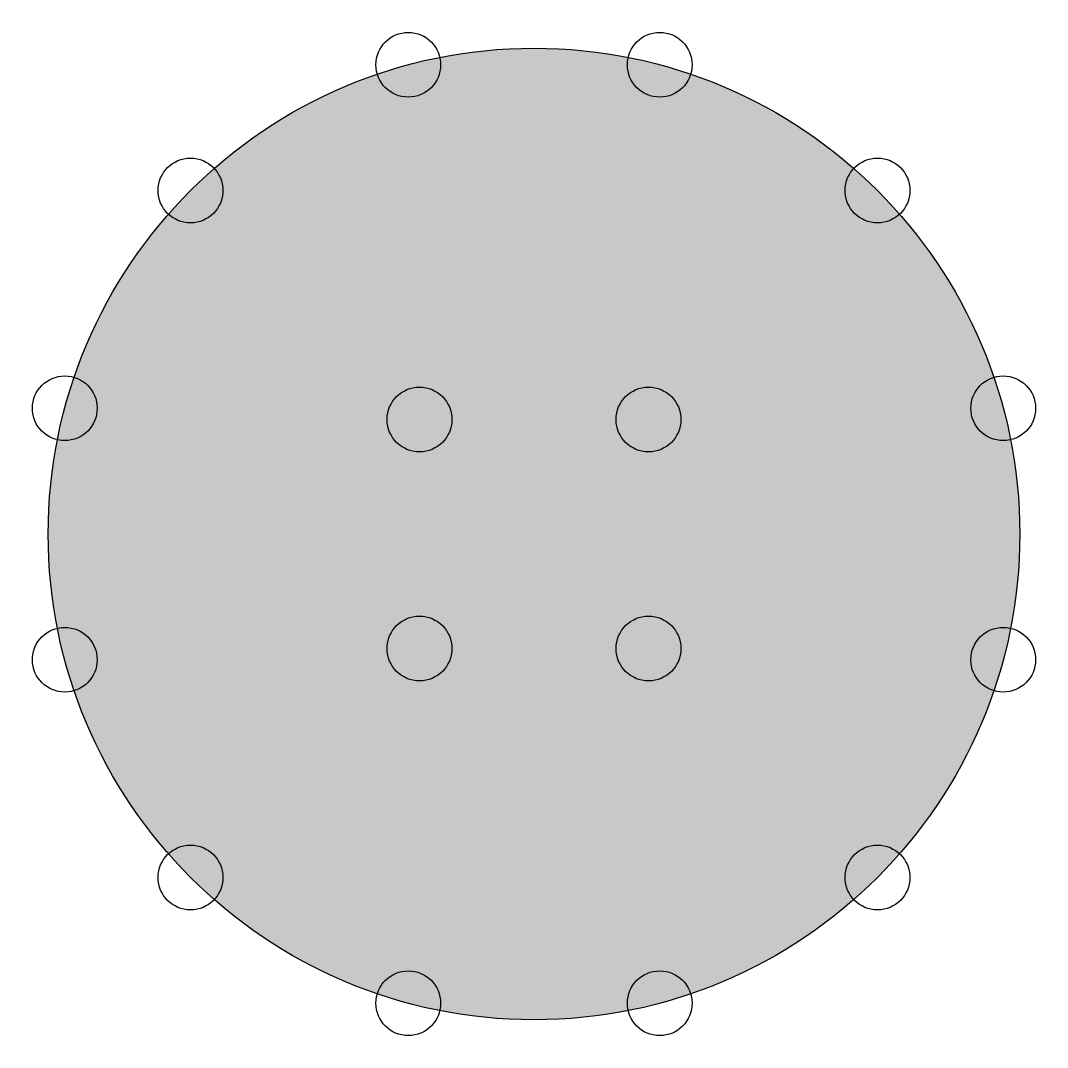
# Model space of a CAD drawing. Header units: inches. Extents: x -0.476 to 0.476, y -0.476 to 0.476.
import ezdxf

# ---------------------------------------------------------------- set-up
doc = ezdxf.new("R2010")
doc.units = ezdxf.units.IN
for name, color, linetype in [('hrany', 9, 'Continuous'), ('koty', 5, 'Continuous'), ('piny', 3, 'Continuous')]:
    doc.layers.add(name, color=color, linetype=linetype)

# ---------------------------------------------------------------- blocks, each defined once
blk = doc.blocks.new('*U2')
at = {"layer": 'piny', "lineweight": -3}
blk.add_circle((0, 0), 0.03, dxfattribs=at)
blk = doc.blocks.new('*U3')
at = {"layer": 'koty', "color": 0, "linetype": 'ByBlock', "lineweight": -2, "transparency": 16777216}
for p, rotation in [((0.11647, 0.43467), 329.9999999999999), ((-0.3182, 0.3182), 29.99999999999993), ((0.3182, 0.3182), 299.9999999999999), ((-0.43467, 0.11647), 59.99999999999992), ((0.43467, 0.11647), 269.9999999999999), ((0.43467, -0.11647), 239.9999999999999), ((-0.43467, -0.11647), 89.99999999999994), ((-0.3182, -0.3182), 119.9999999999999), ((0.3182, -0.3182), 209.9999999999999), ((-0.11647, -0.43467), 150), ((0.11647, -0.43467), 180)]:
    blk.add_blockref('*U2', p, dxfattribs=dict(at, rotation=rotation))
blk.add_blockref('*U2', (-0.11647, 0.43467), dxfattribs=at)
blk = doc.blocks.new('*U4')
at = {"layer": 'piny', "lineweight": -3}
blk.add_circle((0, 0), 0.03, dxfattribs=at)
blk = doc.blocks.new('*U5')
at = {"layer": 'koty', "color": 0, "linetype": 'ByBlock', "lineweight": -2, "transparency": 16777216}
blk.add_blockref('*U4', (-0.10607, 0.10607), dxfattribs=at)
for p, rotation in [((0.10607, 0.10607), 270), ((-0.10607, -0.10607), 89.99999999999999), ((0.10607, -0.10607), 180)]:
    blk.add_blockref('*U4', p, dxfattribs=dict(at, rotation=rotation))

msp = doc.modelspace()

# ---------------------------------------------------------------- hatches: boundary and pattern name
at = {"layer": 'hrany', "lineweight": -3}
h = msp.add_hatch(color=256, dxfattribs=at)
h.dxf.hatch_style = 1
h.paths.add_polyline_path([(-0.45, 0, 1), (0.45, 0, 1)])

# ---------------------------------------------------------------- linework, layer by layer
msp.add_circle((0, 0), 0.45, dxfattribs=at)

# ---------------------------------------------------------------- block references
at = {"layer": 'koty', "lineweight": -3}
for name in ['*U3', '*U5']:
    msp.add_blockref(name, (0, 0), dxfattribs=at)

doc.saveas('drawing.dxf')
